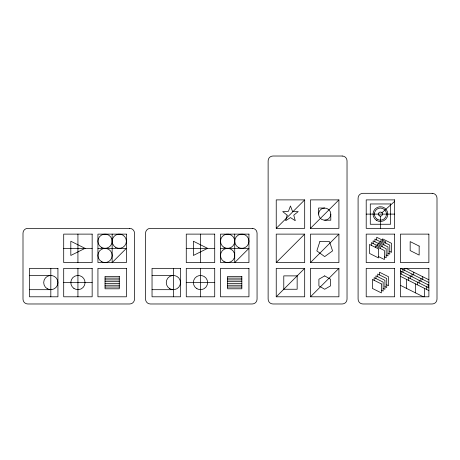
<?xml version="1.0" encoding="UTF-8"?>
<svg xmlns="http://www.w3.org/2000/svg" width="460" height="460" viewBox="0 0 460 460"><rect width="100%" height="100%" fill="white"/><g stroke="black" fill="none" stroke-linecap="round" stroke-linejoin="round"><path stroke-width="0.69" d="M276.236 228.338L304.692 199.887L276.236 199.887L276.236 228.338L304.692 228.338L304.692 199.887M276.236 262.568L304.692 234.117L276.236 234.117L276.236 262.568L304.692 262.568L304.692 234.117M310.466 228.338L338.916 199.887L310.466 199.887L310.466 228.338L338.916 228.338L338.916 199.887M276.236 296.798L304.692 268.341L276.236 268.341L276.236 296.798L304.692 296.798L304.692 268.341M310.466 262.568L338.916 234.117L310.466 234.117L310.466 262.568L338.916 262.568L338.916 234.117M310.466 296.798L338.916 268.341L310.466 268.341L310.466 296.798L338.916 296.798L338.916 268.341M381.949 212.75L394.657 201.376M324.691 208.023L318.602 208.023L318.602 214.113M366.206 214.113L394.657 214.113M324.691 220.202L330.786 220.202L330.786 214.113A6.089 6.089 0 0 0 321.649 208.84A6.089 6.089 0 0 0 321.649 219.386A6.089 6.089 0 0 0 330.786 214.113M63.704 248.342L92.155 248.342M97.934 248.342L126.385 248.342L112.159 262.568L112.159 234.117M186.265 248.342L214.722 248.342M220.495 248.342L248.952 248.342L234.721 262.568L234.721 234.117M29.474 275.459L50.818 275.459M152.041 275.459L173.38 275.459M105.047 278.122L119.272 278.122M227.608 278.122L241.833 278.122M105.047 279.904L119.272 279.904M227.608 279.904L241.833 279.904M105.047 281.681L119.272 281.681M227.608 281.681L241.833 281.681M63.704 282.572L92.155 282.572M186.265 282.572L214.722 282.572M105.047 283.458L119.272 283.458M227.608 283.458L241.833 283.458M105.047 285.24L119.272 285.24M227.608 285.24L241.833 285.24M105.047 287.017L119.272 287.017M227.608 287.017L241.833 287.017M29.474 289.685L50.818 289.685M152.041 289.685L173.38 289.685M389.769 251.436L391.563 252.333L391.563 243.346L382.57 238.849L382.57 240.195M387.97 253.23L389.769 254.133L389.769 245.14L380.776 240.643L380.776 241.989M386.176 255.03L387.97 255.927L387.97 246.934L378.982 242.437L378.982 243.783M384.382 256.824L386.176 257.721L386.176 248.728L377.188 244.231L377.188 245.577M405.967 268.341L428.887 279.806M378.517 256.582L384.382 259.515L384.382 250.522L375.394 246.025L375.394 247.371M400.585 268.341L428.887 282.498M400.436 270.963L428.887 285.188M400.436 273.654L428.887 287.88M400.436 276.345L428.887 290.57M400.436 285.338L423.355 296.798M386.722 284.826L388.516 285.723L388.516 276.736L379.529 272.239L379.529 274.93M384.928 286.62L386.722 287.517L386.722 278.53L377.735 274.033L377.735 276.724M383.134 288.414L384.928 289.311L384.928 280.324L375.941 275.827L375.941 278.518M381.34 290.208L383.134 291.105L383.134 282.118L374.141 277.621L374.141 280.312M428.145 284.82L428.145 287.511M426.351 286.614L426.351 289.305M424.557 288.408L424.557 296.798M422.746 276.736L422.746 279.427M420.952 278.53L420.952 281.221M419.158 280.324L419.158 283.015M417.364 282.118L417.364 284.809M415.57 283.912L415.57 292.899M413.753 272.239L413.753 274.93M411.959 274.033L411.959 276.724M410.165 275.827L410.165 278.518M408.371 277.621L408.371 280.312M406.577 279.415L406.577 288.408M404.765 268.341L404.765 270.434M402.971 269.537L402.971 272.228M401.178 271.331L401.178 274.022M385.693 243.104L385.693 241.759L376.705 237.262L376.705 239.953M383.899 244.898L383.899 243.553L374.911 239.056L374.911 241.747M382.105 246.692L382.105 245.347L373.117 240.85L373.117 243.541M380.431 216.154L380.431 228.338M380.311 248.486L380.311 247.141L371.323 242.644L371.323 245.335M200.497 234.117L200.497 262.568M200.497 268.341L200.497 296.798M173.38 268.341L173.38 296.798M77.93 234.117L77.93 262.568M77.93 268.341L77.93 296.798M50.818 268.341L50.818 296.798M287.161 215.188L285.671 220.708L290.461 217.586L295.257 220.708L293.762 215.188L298.218 211.594L292.502 211.307L290.461 205.959L288.426 211.307L282.71 211.594L287.161 215.188M319.838 241.655L316.836 250.895L324.691 256.605L332.551 250.895L329.55 241.655L319.838 241.655M324.691 275.885L318.906 279.226L318.906 285.913L324.691 289.254L330.481 285.913L330.481 279.226L324.691 275.885M85.042 248.342L70.817 255.455L70.817 241.23L85.042 248.342M207.609 248.342L193.378 255.455L193.378 241.23L207.609 248.342M342.194 156.02L272.964 156.02A4.836 4.836 0 0 0 268.128 160.856L268.128 299.144A4.836 4.836 0 0 0 272.964 303.979L342.194 303.979A4.836 4.836 0 0 0 347.03 299.144L347.03 160.856A4.836 4.836 0 0 0 342.194 156.02M432.164 193.315L362.928 193.315A4.836 4.836 0 0 0 358.093 198.151L358.093 299.144A4.836 4.836 0 0 0 362.928 303.979L432.164 303.979A4.836 4.836 0 0 0 437 299.144L437 198.151A4.836 4.836 0 0 0 432.164 193.315M394.657 199.887L366.206 199.887L366.206 228.338L394.657 228.338L394.657 199.887M390.58 203.964L370.283 203.964L370.283 224.261L390.58 224.261L390.58 203.964M129.662 228.344L27.836 228.344A4.836 4.836 0 0 0 23 233.18L23 299.144A4.836 4.836 0 0 0 27.836 303.979L129.662 303.979A4.836 4.836 0 0 0 134.498 299.144L134.498 233.18A4.836 4.836 0 0 0 129.662 228.344M252.224 228.344L150.397 228.344A4.836 4.836 0 0 0 145.561 233.18L145.561 299.144A4.836 4.836 0 0 0 150.397 303.979L252.224 303.979A4.836 4.836 0 0 0 257.059 299.144L257.059 233.18A4.836 4.836 0 0 0 252.224 228.344M92.155 234.117L63.704 234.117L63.704 262.568L92.155 262.568L92.155 234.117M126.385 234.117L97.934 234.117L97.934 262.568L126.385 262.568L126.385 234.117M214.722 234.117L186.265 234.117L186.265 262.568L214.722 262.568L214.722 234.117M248.952 234.117L220.495 234.117L220.495 262.568L248.952 262.568L248.952 234.117M394.657 234.117L366.206 234.117L366.206 262.568L394.657 262.568L394.657 234.117M428.887 234.117L400.436 234.117L400.436 262.568L428.887 262.568L428.887 234.117M57.931 268.341L29.474 268.341L29.474 296.798L57.931 296.798L57.931 268.341M92.155 268.341L63.704 268.341L63.704 296.798L92.155 296.798L92.155 268.341M126.385 268.341L97.934 268.341L97.934 296.798L126.385 296.798L126.385 268.341M180.492 268.341L152.041 268.341L152.041 296.798L180.492 296.798L180.492 268.341M214.722 268.341L186.265 268.341L186.265 296.798L214.722 296.798L214.722 268.341M248.952 268.341L220.495 268.341L220.495 296.798L248.952 296.798L248.952 268.341M394.657 268.341L366.206 268.341L366.206 296.798L394.657 296.798L394.657 268.341M428.887 268.341L400.436 268.341L400.436 296.798L428.887 296.798L428.887 268.341M297.148 275.885L283.78 275.885L283.78 289.254L297.148 289.254L297.148 275.885M119.272 276.345L105.047 276.345L105.047 288.794L119.272 288.794L119.272 276.345M241.833 276.345L227.608 276.345L227.608 288.794L241.833 288.794L241.833 276.345M419.158 246.094L410.165 241.598L410.165 250.591L419.158 255.081L419.158 246.094M378.517 248.935L369.529 244.438L369.529 253.431L378.517 257.928L378.517 248.935M381.34 283.912L372.347 279.415L372.347 288.408L381.34 292.899L381.34 283.912M47.259 288.73A7.113 7.113 0 0 0 57.931 282.572A7.113 7.113 0 0 0 47.259 276.408A7.113 7.113 0 0 0 47.259 288.73M101.487 261.613A7.113 7.113 0 0 0 112.159 255.455A7.113 7.113 0 0 0 101.487 249.297A7.113 7.113 0 0 0 101.487 261.613M101.487 247.388A7.113 7.113 0 0 0 112.159 241.23A7.113 7.113 0 0 0 101.487 235.066A7.113 7.113 0 0 0 101.487 247.388M115.719 247.388A7.113 7.113 0 0 0 126.385 241.23A7.113 7.113 0 0 0 115.719 235.066A7.113 7.113 0 0 0 115.719 247.388M73.945 288.46A7.113 7.113 0 0 0 85.025 283.078A7.113 7.113 0 0 0 74.825 276.172A7.113 7.113 0 0 0 73.945 288.46M169.82 288.73A7.113 7.113 0 0 0 180.492 282.572A7.113 7.113 0 0 0 169.82 276.408A7.113 7.113 0 0 0 169.82 288.73M224.054 261.613A7.113 7.113 0 0 0 234.721 255.455A7.113 7.113 0 0 0 224.054 249.297A7.113 7.113 0 0 0 224.054 261.613M224.054 247.388A7.113 7.113 0 0 0 234.721 241.23A7.113 7.113 0 0 0 224.054 235.066A7.113 7.113 0 0 0 224.054 247.388M238.28 247.388A7.113 7.113 0 0 0 248.952 241.23A7.113 7.113 0 0 0 238.28 235.066A7.113 7.113 0 0 0 238.28 247.388M196.937 288.73A7.113 7.113 0 0 0 207.609 282.572A7.113 7.113 0 0 0 196.937 276.408A7.113 7.113 0 0 0 196.937 288.73M379.293 215.803A2.041 2.041 0 0 0 382.467 214.256A2.041 2.041 0 0 0 379.54 212.278A2.041 2.041 0 0 0 379.293 215.803M376.286 220.236A7.4 7.4 0 0 0 387.815 214.642A7.4 7.4 0 0 0 377.2 207.46A7.4 7.4 0 0 0 376.286 220.236M377.022 219.155A6.089 6.089 0 0 0 386.509 214.55A6.089 6.089 0 0 0 377.769 208.633A6.089 6.089 0 0 0 377.022 219.155"/></g></svg>
